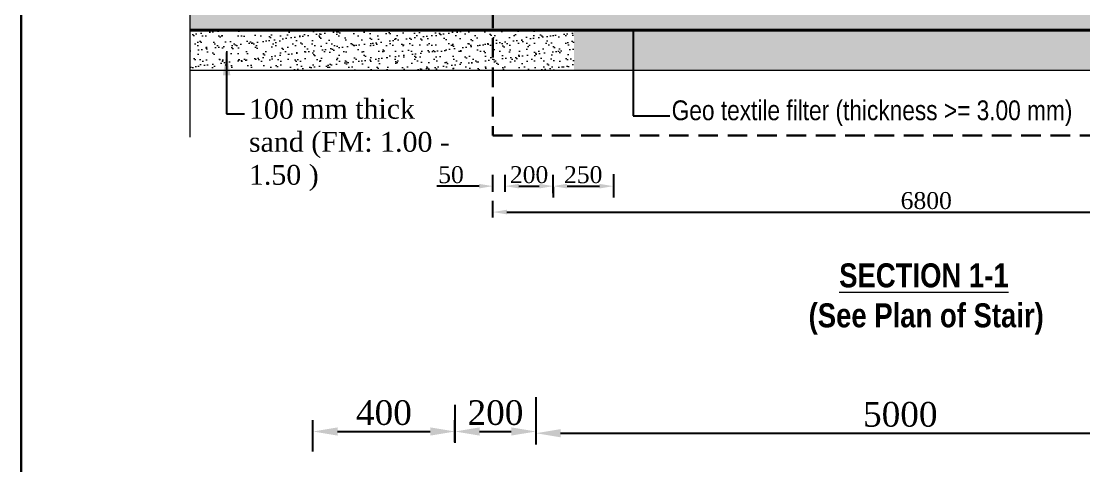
# Model space of a CAD drawing. Header units: metres. Extents: x -1354 to 3686, y -9962 to -7697.
# Drawn here: x 1283.34 to 1317.83, y -8946.85 to -8932.42 of the extents above; entities that cross this region are included whole.
import ezdxf

# ---------------------------------------------------------------- set-up
doc = ezdxf.new("R2010")
doc.units = ezdxf.units.M
doc.linetypes.add('DASHEDX2', pattern=[38.1, 25.4, -12.7])
doc.layers.add('Blocks', color=11, linetype='Continuous', lineweight=9)
doc.layers.add('Layer1', color=7, linetype='Continuous', lineweight=13)
doc.styles.get("Standard").update_dxf_attribs({"font": 'times.ttf'})
doc.styles.add('TIMES', font='ARIALN.TTF')
doc.dimstyles.get("Standard").update_dxf_attribs({"dimtxt": 0.5, "dimasz": 0.4075, "dimexe": 0.364, "dimexo": 0.219, "dimgap": 0.09, "dimtad": 0, "dimdec": 0, "dimlfac": 1000, "dimzin": 0, "dimdsep": 46, "dimtxsty": 'Standard', "dimcen": 0.09, "dimadec": 0, "dimazin": 0, "dimtfac": 1, "dimtdec": 0, "dimtofl": 0, "dimtmove": 0, "dimatfit": 3, "dimfxl": 1, "dimtolj": 1, "dimtzin": 0, "dimarcsym": 0})
pattern_1 = [(50, (-1602.6799, -8906.843), (1.2752927, -0.1115736), [0.13335, -1.46685]), (355, (-1602.6799, -8906.843), (-0.2466998, 1.3373965), [0.10668, -1.17348]), (100.451, (-1602.5737, -8906.8523), (1.0285975, 1.2258168), [0.11333, -1.24663]), (46.1842, (-1602.68, -8906.4874), (1.8975533, -0.2942963), [0.200025, -2.200275]), (96.6356, (-1602.5218, -8906.512), (1.6618296, 1.7319789), [0.169995, -1.869945]), (351.184, (-1602.68, -8906.4874), (1.6618322, 1.7319758), [0.16002, -1.76022]), (21, (-1602.5021, -8906.5763), (1.06130416, -0.71585863), [0.13335, -1.46685]), (326, (-1602.5021, -8906.5763), (0.4326142, 1.28931576), [0.10668, -1.17348]), (71.4514, (-1602.4137, -8906.636), (1.49391544, 0.57346), [0.11333, -1.24663]), (37.5, (-1602.67993, -8906.84303), (0.02162022, 0.59188527), [0, -1.159256, 0, -1.19126, 0, -1.177925]), (7.5, (-1602.6799, -8906.843), (0.46773764, 0.70126402), [0, -0.679196, 0, -1.132586, 0, -0.448945]), (327.5, (-1603.0764, -8906.84303), (0.94913417, -0.04010121), [0, -0.4445, 0, -1.38684, 0, -1.84023]), (317.5, (-1603.2542, -8906.843), (1.03690427, 0.17798544), [0, -0.57785, 0, -0.921004, 0, -1.30683])]
pattern_2 = [(37.5, (-1602.67993, -8906.84303), (-0.01280025, 0.39153059), [0, -0.308864, 0, -0.34544, 0, -0.3302]), (7.5, (-1602.67993, -8906.84303), (0.35961863, 0.57346008), [0, -0.166624, 0, -0.278384, 0, -0.10668]), (327.5, (-1602.92986, -8906.84303), (0.632793896, 0.001149748), [0, -0.1016, 0, -0.36576, 0, -0.47752]), (317.5, (-1602.92986, -8906.84303), (0.61084516, 0.17834346), [0, -0.0508, 0, -0.239776, 0, -0.27432])]

# ---------------------------------------------------------------- blocks, each defined once
blk = doc.blocks.new('*D398')
at = {"layer": 'Defpoints', "color": 0, "lineweight": -3}
for p in [(1297.418, -8944.649), (1300.046, -8944.399), (1300.046, -8945.736)]:
    blk.add_point(p, dxfattribs=at)
at = {"layer": 'Layer1', "color": 0, "lineweight": -2}
for p, q in [((1300.046, -8944.618), (1300.046, -8946.1)), ((1297.418, -8944.868), (1297.418, -8946.1))]:
    blk.add_line(p, q, dxfattribs=at)
at = {"layer": 'Layer1', "color": 7, "lineweight": -2}
blk.add_line((1298.218, -8945.736), (1299.246, -8945.736), dxfattribs=at)
at = {"layer": 'Layer1', "color": 7, "lineweight": -3}
for points in [[(1298.218, -8945.603), (1298.218, -8945.869), (1297.418, -8945.736)], [(1299.246, -8945.603), (1299.246, -8945.869), (1300.046, -8945.736)]]:
    blk.add_solid(points, dxfattribs=at)
at = {"layer": 'Layer1', "color": 0, "lineweight": 30, "insert": (1298.732, -8945.129), "char_height": 0.8, "attachment_point": 5}
blk.add_mtext('\\A1;200', dxfattribs=at)
blk = doc.blocks.new('*D157')
at = {"layer": 'Defpoints', "color": 0, "lineweight": -3}
for p in [(1297.418, -8945.736), (1297.418, -8946.302), (1292.808, -8946.607)]:
    blk.add_point(p, dxfattribs=at)
at = {"layer": 'Layer1', "color": 0, "lineweight": -2}
for p, q in [((1292.808, -8946.388), (1292.808, -8945.372)), ((1297.418, -8946.083), (1297.418, -8945.372))]:
    blk.add_line(p, q, dxfattribs=at)
at = {"layer": 'Layer1', "color": 7, "lineweight": -2}
blk.add_line((1293.608, -8945.736), (1296.618, -8945.736), dxfattribs=at)
at = {"layer": 'Layer1', "color": 7, "lineweight": -3}
for points in [[(1293.608, -8945.603), (1293.608, -8945.869), (1292.808, -8945.736)], [(1296.618, -8945.603), (1296.618, -8945.869), (1297.418, -8945.736)]]:
    blk.add_solid(points, dxfattribs=at)
at = {"layer": 'Layer1', "color": 0, "lineweight": 30, "insert": (1295.113, -8945.129), "char_height": 0.8, "attachment_point": 5}
blk.add_mtext('\\A1;400', dxfattribs=at)
blk = doc.blocks.new('*D165')
at = {"layer": 'Defpoints', "color": 0, "lineweight": -3}
for p in [(1299.042, -8937.771), (1298.652, -8938.177), (1299.042, -8938.171)]:
    blk.add_point(p, dxfattribs=at)
at = {"layer": 'Layer1', "color": 0, "lineweight": -2}
for p, q in [((1298.652, -8937.958), (1298.652, -8937.407)), ((1299.042, -8937.952), (1299.042, -8937.407))]:
    blk.add_line(p, q, dxfattribs=at)
at = {"layer": 'Layer1', "color": 7, "lineweight": -2}
for p, q in [((1298.202, -8937.771), (1296.827, -8937.771)), ((1299.492, -8937.771), (1299.942, -8937.771))]:
    blk.add_line(p, q, dxfattribs=at)
at = {"layer": 'Layer1', "color": 7, "lineweight": -3}
for points in [[(1298.202, -8937.696), (1298.202, -8937.846), (1298.652, -8937.771)], [(1299.492, -8937.696), (1299.492, -8937.846), (1299.042, -8937.771)]]:
    blk.add_solid(points, dxfattribs=at)
at = {"layer": 'Layer1', "color": 0, "lineweight": 13, "insert": (1297.29, -8937.402), "char_height": 0.55, "attachment_point": 5}
blk.add_mtext('\\A1;50', dxfattribs=at)
blk = doc.blocks.new('*D166')
at = {"layer": 'Defpoints', "color": 0, "lineweight": -3}
for p in [(1300.605, -8937.771), (1299.042, -8938.171), (1300.605, -8938.216)]:
    blk.add_point(p, dxfattribs=at)
at = {"layer": 'Layer1', "color": 0, "lineweight": -2}
for p, q in [((1299.042, -8937.952), (1299.042, -8937.407)), ((1300.605, -8937.997), (1300.605, -8937.407))]:
    blk.add_line(p, q, dxfattribs=at)
at = {"layer": 'Layer1', "color": 7, "lineweight": -2}
blk.add_line((1299.492, -8937.771), (1300.155, -8937.771), dxfattribs=at)
at = {"layer": 'Layer1', "color": 7, "lineweight": -3}
for points in [[(1299.492, -8937.696), (1299.492, -8937.846), (1299.042, -8937.771)], [(1300.155, -8937.696), (1300.155, -8937.846), (1300.605, -8937.771)]]:
    blk.add_solid(points, dxfattribs=at)
at = {"layer": 'Layer1', "color": 0, "lineweight": 13, "insert": (1299.824, -8937.402), "char_height": 0.55, "attachment_point": 5}
blk.add_mtext('\\A1;200', dxfattribs=at)
blk = doc.blocks.new('*D167')
at = {"layer": 'Defpoints', "color": 0, "lineweight": -3}
for p in [(1302.558, -8937.164), (1300.605, -8937.585), (1302.558, -8937.771)]:
    blk.add_point(p, dxfattribs=at)
at = {"layer": 'Layer1', "color": 0, "lineweight": -2}
for p, q in [((1302.558, -8937.383), (1302.558, -8938.135)), ((1300.605, -8937.804), (1300.605, -8938.135))]:
    blk.add_line(p, q, dxfattribs=at)
at = {"layer": 'Layer1', "color": 7, "lineweight": -2}
blk.add_line((1301.055, -8937.771), (1302.108, -8937.771), dxfattribs=at)
at = {"layer": 'Layer1', "color": 7, "lineweight": -3}
for points in [[(1301.055, -8937.696), (1301.055, -8937.846), (1300.605, -8937.771)], [(1302.108, -8937.696), (1302.108, -8937.846), (1302.558, -8937.771)]]:
    blk.add_solid(points, dxfattribs=at)
at = {"layer": 'Layer1', "color": 0, "lineweight": 13, "insert": (1301.581, -8937.402), "char_height": 0.55, "attachment_point": 5}
blk.add_mtext('\\A1;250', dxfattribs=at)
blk = doc.blocks.new('*D272')
at = {"layer": 'Defpoints', "color": 0, "lineweight": -3}
for p in [(1297.418, -8944.649), (1300.046, -8944.399), (1300.046, -8945.736)]:
    blk.add_point(p, dxfattribs=at)
at = {"layer": 'Layer1', "color": 0, "lineweight": -2}
for p, q in [((1300.046, -8944.618), (1300.046, -8946.1)), ((1297.418, -8944.868), (1297.418, -8946.1))]:
    blk.add_line(p, q, dxfattribs=at)
at = {"layer": 'Layer1', "color": 7, "lineweight": -2}
blk.add_line((1298.218, -8945.736), (1299.246, -8945.736), dxfattribs=at)
at = {"layer": 'Layer1', "color": 7, "lineweight": -3}
for points in [[(1298.218, -8945.603), (1298.218, -8945.869), (1297.418, -8945.736)], [(1299.246, -8945.603), (1299.246, -8945.869), (1300.046, -8945.736)]]:
    blk.add_solid(points, dxfattribs=at)
at = {"layer": 'Layer1', "color": 0, "lineweight": 30, "insert": (1298.732, -8945.129), "char_height": 0.8, "attachment_point": 5}
blk.add_mtext('\\A1;200', dxfattribs=at)
blk = doc.blocks.new('*D273')
at = {"layer": 'Defpoints', "color": 0, "lineweight": -3}
for p in [(1300.046, -8944.596), (1323.698, -8944.924), (1323.698, -8945.792)]:
    blk.add_point(p, dxfattribs=at)
at = {"layer": 'Layer1', "color": 0, "lineweight": -2}
for p, q in [((1300.046, -8944.815), (1300.046, -8946.156)), ((1323.698, -8945.143), (1323.698, -8946.156))]:
    blk.add_line(p, q, dxfattribs=at)
at = {"layer": 'Layer1', "color": 7, "lineweight": -2}
blk.add_line((1300.846, -8945.792), (1322.898, -8945.792), dxfattribs=at)
at = {"layer": 'Layer1', "color": 7, "lineweight": -3}
for points in [[(1300.846, -8945.659), (1300.846, -8945.926), (1300.046, -8945.792)], [(1322.898, -8945.659), (1322.898, -8945.926), (1323.698, -8945.792)]]:
    blk.add_solid(points, dxfattribs=at)
at = {"layer": 'Layer1', "color": 0, "lineweight": 30, "insert": (1311.872, -8945.185), "char_height": 0.8, "attachment_point": 5}
blk.add_mtext('\\A1;5000', dxfattribs=at)
blk = doc.blocks.new('*D283')
at = {"layer": 'Defpoints', "color": 0, "lineweight": -3}
for p in [(1297.418, -8945.736), (1297.418, -8946.302), (1292.808, -8946.607)]:
    blk.add_point(p, dxfattribs=at)
at = {"layer": 'Layer1', "color": 0, "lineweight": -2}
for p, q in [((1292.808, -8946.388), (1292.808, -8945.372)), ((1297.418, -8946.083), (1297.418, -8945.372))]:
    blk.add_line(p, q, dxfattribs=at)
at = {"layer": 'Layer1', "color": 7, "lineweight": -2}
blk.add_line((1293.608, -8945.736), (1296.618, -8945.736), dxfattribs=at)
at = {"layer": 'Layer1', "color": 7, "lineweight": -3}
for points in [[(1293.608, -8945.603), (1293.608, -8945.869), (1292.808, -8945.736)], [(1296.618, -8945.603), (1296.618, -8945.869), (1297.418, -8945.736)]]:
    blk.add_solid(points, dxfattribs=at)
at = {"layer": 'Layer1', "color": 0, "lineweight": 30, "insert": (1295.113, -8945.129), "char_height": 0.8, "attachment_point": 5}
blk.add_mtext('\\A1;400', dxfattribs=at)
blk = doc.blocks.new('*D291')
at = {"layer": 'Defpoints', "color": 0, "lineweight": -3}
for p in [(1299.042, -8937.771), (1298.652, -8938.177), (1299.042, -8938.171)]:
    blk.add_point(p, dxfattribs=at)
at = {"layer": 'Layer1', "color": 0, "lineweight": -2}
for p, q in [((1298.652, -8937.958), (1298.652, -8937.407)), ((1299.042, -8937.952), (1299.042, -8937.407))]:
    blk.add_line(p, q, dxfattribs=at)
at = {"layer": 'Layer1', "color": 7, "lineweight": -2}
for p, q in [((1298.202, -8937.771), (1296.827, -8937.771)), ((1299.492, -8937.771), (1299.942, -8937.771))]:
    blk.add_line(p, q, dxfattribs=at)
at = {"layer": 'Layer1', "color": 7, "lineweight": -3}
for points in [[(1298.202, -8937.696), (1298.202, -8937.846), (1298.652, -8937.771)], [(1299.492, -8937.696), (1299.492, -8937.846), (1299.042, -8937.771)]]:
    blk.add_solid(points, dxfattribs=at)
at = {"layer": 'Layer1', "color": 0, "lineweight": 13, "insert": (1297.29, -8937.402), "char_height": 0.55, "attachment_point": 5}
blk.add_mtext('\\A1;50', dxfattribs=at)
blk = doc.blocks.new('*D292')
at = {"layer": 'Defpoints', "color": 0, "lineweight": -3}
for p in [(1300.605, -8937.771), (1299.042, -8938.171), (1300.605, -8938.216)]:
    blk.add_point(p, dxfattribs=at)
at = {"layer": 'Layer1', "color": 0, "lineweight": -2}
for p, q in [((1299.042, -8937.952), (1299.042, -8937.407)), ((1300.605, -8937.997), (1300.605, -8937.407))]:
    blk.add_line(p, q, dxfattribs=at)
at = {"layer": 'Layer1', "color": 7, "lineweight": -2}
blk.add_line((1299.492, -8937.771), (1300.155, -8937.771), dxfattribs=at)
at = {"layer": 'Layer1', "color": 7, "lineweight": -3}
for points in [[(1299.492, -8937.696), (1299.492, -8937.846), (1299.042, -8937.771)], [(1300.155, -8937.696), (1300.155, -8937.846), (1300.605, -8937.771)]]:
    blk.add_solid(points, dxfattribs=at)
at = {"layer": 'Layer1', "color": 0, "lineweight": 13, "insert": (1299.824, -8937.402), "char_height": 0.55, "attachment_point": 5}
blk.add_mtext('\\A1;200', dxfattribs=at)
blk = doc.blocks.new('*D293')
at = {"layer": 'Defpoints', "color": 0, "lineweight": -3}
for p in [(1302.558, -8937.164), (1300.605, -8937.585), (1302.558, -8937.771)]:
    blk.add_point(p, dxfattribs=at)
at = {"layer": 'Layer1', "color": 0, "lineweight": -2}
for p, q in [((1302.558, -8937.383), (1302.558, -8938.135)), ((1300.605, -8937.804), (1300.605, -8938.135))]:
    blk.add_line(p, q, dxfattribs=at)
at = {"layer": 'Layer1', "color": 7, "lineweight": -2}
blk.add_line((1301.055, -8937.771), (1302.108, -8937.771), dxfattribs=at)
at = {"layer": 'Layer1', "color": 7, "lineweight": -3}
for points in [[(1301.055, -8937.696), (1301.055, -8937.846), (1300.605, -8937.771)], [(1302.108, -8937.696), (1302.108, -8937.846), (1302.558, -8937.771)]]:
    blk.add_solid(points, dxfattribs=at)
at = {"layer": 'Layer1', "color": 0, "lineweight": 13, "insert": (1301.581, -8937.402), "char_height": 0.55, "attachment_point": 5}
blk.add_mtext('\\A1;250', dxfattribs=at)
blk = doc.blocks.new('*D298')
at = {"layer": 'Defpoints', "color": 0, "lineweight": -3}
for p in [(1326.777, -8938.613), (1298.652, -8939.012), (1326.777, -8939.057)]:
    blk.add_point(p, dxfattribs=at)
at = {"layer": 'Layer1', "color": 0, "lineweight": -2}
for p, q in [((1298.652, -8938.793), (1298.652, -8938.249)), ((1326.777, -8938.838), (1326.777, -8938.249))]:
    blk.add_line(p, q, dxfattribs=at)
at = {"layer": 'Layer1', "color": 7, "lineweight": -2}
blk.add_line((1299.102, -8938.613), (1326.327, -8938.613), dxfattribs=at)
at = {"layer": 'Layer1', "color": 7, "lineweight": -3}
for points in [[(1299.102, -8938.538), (1299.102, -8938.688), (1298.652, -8938.613)], [(1326.327, -8938.538), (1326.327, -8938.688), (1326.777, -8938.613)]]:
    blk.add_solid(points, dxfattribs=at)
at = {"layer": 'Layer1', "color": 0, "lineweight": 13, "insert": (1312.714, -8938.243), "char_height": 0.55, "attachment_point": 5}
blk.add_mtext('\\A1;6800', dxfattribs=at)

msp = doc.modelspace()

# ---------------------------------------------------------------- hatches: boundary and pattern name
at = {"layer": 'Blocks', "lineweight": 9, "ltscale": 0.05}
h = msp.add_hatch(dxfattribs=at)
h.set_pattern_fill('AR-CONC', color=0, scale=0.007, style=0)
h.set_pattern_definition(pattern_1)
h.paths.add_polyline_path([(1337.058721, -8931.402628), (1288.814625, -8931.402628), (1288.814625, -8932.707628), (1337.058721, -8932.707628)])
h = msp.add_hatch(dxfattribs=at)
h.set_pattern_fill('AR-CONC', color=0, scale=0.007, style=0)
h.set_pattern_definition(pattern_1)
h.paths.add_polyline_path([(1337.058721, -8931.402628), (1288.814625, -8931.402628), (1288.814625, -8932.707628), (1337.058721, -8932.707628)])
h = msp.add_hatch(dxfattribs=at)
h.set_pattern_fill('AR-SAND', color=0, scale=0.008, style=0)
h.set_pattern_definition(pattern_2)
h.paths.add_polyline_path([(1288.814625, -8932.707628), (1288.814625, -8934.012628), (1301.283197, -8934.012628), (1301.283197, -8932.707628)])
h = msp.add_hatch(dxfattribs=at)
h.set_pattern_fill('AR-SAND', color=0, scale=0.008, style=0)
h.set_pattern_definition(pattern_2)
h.paths.add_polyline_path([(1288.814625, -8932.707628), (1288.814625, -8934.012628), (1301.283197, -8934.012628), (1301.283197, -8932.707628)])
h = msp.add_hatch(dxfattribs=at)
h.set_pattern_fill('AR-SAND', color=0, scale=0.008, style=0)
h.set_pattern_definition(pattern_2)
h.paths.add_polyline_path([(1337.058721, -8932.707628), (1301.283197, -8932.707628), (1301.283197, -8934.012628), (1337.058721, -8934.012628)])
h = msp.add_hatch(dxfattribs=at)
h.set_pattern_fill('AR-SAND', color=0, scale=0.008, style=0)
h.set_pattern_definition(pattern_2)
h.paths.add_polyline_path([(1337.058721, -8932.707628), (1301.283197, -8932.707628), (1301.283197, -8934.012628), (1337.058721, -8934.012628)])

# ---------------------------------------------------------------- linework, layer by layer
at = {"layer": 'Blocks', "color": 0, "lineweight": 40, "ltscale": 0.05}
msp.add_line((1337.058721, -8932.707628), (1288.814625, -8932.707628), dxfattribs=at)
msp.add_line((1337.058721, -8932.707628), (1288.814625, -8932.707628), dxfattribs=at)
at = {"layer": 'Blocks', "color": 0, "lineweight": 13, "ltscale": 0.05}
msp.add_line((1337.058721, -8934.012628), (1288.814625, -8934.012628), dxfattribs=at)
msp.add_line((1337.058721, -8934.012628), (1288.814625, -8934.012628), dxfattribs=at)
msp.add_lwpolyline([(1288.814625, -8928.391627), (1288.814625, -8930.161799), (1289.50717, -8930.161799), (1288.113694, -8932.075667), (1288.814625, -8932.075667), (1288.814625, -8936.18146)], dxfattribs=at)
msp.add_lwpolyline([(1288.814625, -8928.391627), (1288.814625, -8930.161799), (1289.50717, -8930.161799), (1288.113694, -8932.075667), (1288.814625, -8932.075667), (1288.814625, -8936.18146)], dxfattribs=at)
at = {"layer": 'Layer1', "color": 7, "linetype": 'DASHEDX2', "lineweight": 30, "ltscale": 0.025}
for p, q in [((1298.651711, -8929.155058), (1298.651711, -8936.123236)), ((1298.651711, -8929.155058), (1298.651711, -8936.123236)), ((1298.651711, -8936.123236), (1326.776711, -8936.123236)), ((1298.651711, -8936.123236), (1326.776711, -8936.123236))]:
    msp.add_line(p, q, dxfattribs=at)
at = {"layer": 'Layer1', "color": 7, "lineweight": 30}
msp.add_lwpolyline([(1370.797996, -8991.143948), (1283.341058, -8991.143948), (1283.341058, -8913.782203), (1394.440138, -8913.782203), (1394.440138, -8974.667138), (1394.440138, -8988.621718), (1394.440138, -8991.143948)], close=True, dxfattribs=at)
msp.add_lwpolyline([(1370.797996, -8991.143948), (1283.341058, -8991.143948), (1283.341058, -8913.782203), (1394.440138, -8913.782203), (1394.440138, -8974.667138), (1394.440138, -8988.621718), (1394.440138, -8991.143948)], close=True, dxfattribs=at)

# ---------------------------------------------------------------- texts
at = {"layer": 'Layer1', "color": 7, "lineweight": 30, "char_height": 0.6422922, "attachment_point": 1, "style": 'TIMES'}
for s, insert, width in [('{\\fTimes New Roman|b0|i0|c0|p18;100 mm thick sand (FM: 1.00 - 1.50 )}', (1290.731229, -8934.941586), 7.3790872), ('{\\fTimes New Roman|b0|i0|c0|p18;100 mm thick sand (FM: 1.00 - 1.50 )}', (1290.731229, -8934.941586), 7.3790872), ('Geo textile filter (thickness >= 3.00 mm)', (1304.451562, -8934.988226), 19.45257056), ('Geo textile filter (thickness >= 3.00 mm)', (1304.451562, -8934.988226), 19.45257056)]:
    msp.add_mtext(s, dxfattribs=dict(at, insert=insert, width=width))
at = {"layer": 'Layer1', "color": 7, "lineweight": 13, "insert": (1304.928996, -8940.278204), "char_height": 0.778536, "width": 17.37826797, "attachment_point": 1, "style": 'TIMES'}
msp.add_mtext('{\\fArial Narrow|b1|i0|c0|p34;                    \\LSECTION 1-1\\P\\l                (See Plan of Stair)}', dxfattribs=at)
msp.add_mtext('{\\fArial Narrow|b1|i0|c0|p34;                    \\LSECTION 1-1\\P\\l                (See Plan of Stair)}', dxfattribs=at)

# ---------------------------------------------------------------- dimensions: what is measured, and where the dimension line sits
at = {"layer": 'Layer1', "color": 7, "lineweight": 13}
for base, p1, p2, text, picture, middle in [((1299.042336, -8937.771446), (1298.651711, -8938.17738), (1299.042336, -8938.170536), '50', '*D165', (1297.289559, -8937.771446)), ((1299.042336, -8937.771446), (1298.651711, -8938.17738), (1299.042336, -8938.170536), '50', '*D291', (1297.289559, -8937.771446)), ((1300.604836, -8937.771446), (1299.042336, -8938.170536), (1300.604836, -8938.215863), '200', '*D166', (1299.823586, -8937.771446)), ((1300.604836, -8937.771446), (1299.042336, -8938.170536), (1300.604836, -8938.215863), '200', '*D292', (1299.823586, -8937.771446)), ((1302.557961, -8937.771446), (1300.604836, -8937.585073), (1302.557961, -8937.163548), '250', '*D167', (1301.581399, -8937.771446)), ((1302.557961, -8937.771446), (1300.604836, -8937.585073), (1302.557961, -8937.163548), '250', '*D293', (1301.581399, -8937.771446)), ((1326.776711, -8938.612725), (1298.651711, -8939.011815), (1326.776711, -8939.057142), '6800', '*D298', (1312.714211, -8938.612725))]:
    dim = msp.add_linear_dim(base=base, p1=p1, p2=p2, text=text, dimstyle='Standard', override={"dimtxt": 0.55, "dimasz": 0.45, "dimtad": 1, "dimdec": 2, "dimrnd": 0.002, "dimpost": 'm', "dimcen": 0.05, "dimclrd": 7, "dimadec": 1, "dimtdec": 2, "dimfrac": 2}, dxfattribs=at)
    dim.commit()
    dim.dimension.update_dxf_attribs({"geometry": picture, "text_midpoint": middle, "dimtype": 160})
at = {"layer": 'Layer1', "color": 7, "lineweight": 30}
for base, p1, p2, text, picture, middle in [((1297.417697, -8945.736062), (1292.80751, -8946.606933), (1297.417697, -8946.302373), '400', '*D157', (1295.112604, -8945.129141)), ((1297.417697, -8945.736062), (1292.80751, -8946.606933), (1297.417697, -8946.302373), '400', '*D283', (1295.112604, -8945.129141)), ((1300.045697, -8945.736062), (1297.417697, -8944.649237), (1300.045697, -8944.398744), '200', '*D398', (1298.731697, -8945.129141)), ((1300.045697, -8945.736062), (1297.417697, -8944.649237), (1300.045697, -8944.398744), '200', '*D272', (1298.731697, -8945.129141)), ((1323.697697, -8945.792312), (1300.045697, -8944.595844), (1323.697697, -8944.924487), '5000', '*D273', (1311.871697, -8945.185391))]:
    dim = msp.add_linear_dim(base=base, p1=p1, p2=p2, text=text, dimstyle='Standard', override={"dimtxt": 0.8, "dimasz": 0.8, "dimgap": 0.2, "dimtad": 1, "dimdec": 2, "dimrnd": 0.002, "dimpost": 'm', "dimcen": 0.05, "dimclrd": 7, "dimadec": 1, "dimtdec": 2, "dimfrac": 2}, dxfattribs=at)
    dim.commit()
    dim.dimension.update_dxf_attribs({"geometry": picture, "text_midpoint": middle})

# ---------------------------------------------------------------- leaders
at = {"layer": 'Layer1', "color": 7, "lineweight": 20}
for points in [[(1303.203074, -8932.707628), (1303.203074, -8935.484811), (1304.387023, -8935.484811)], [(1303.203074, -8932.707628), (1303.203074, -8935.484811), (1304.387023, -8935.484811)], [(1290.006463, -8933.427985), (1290.006463, -8935.426112), (1290.585088, -8935.426112)], [(1290.006463, -8933.427985), (1290.006463, -8935.426112), (1290.585088, -8935.426112)]]:
    msp.add_leader(points, dimstyle='Standard', override={"dimtxt": 0.75, "dimasz": 0.75, "dimdec": 2, "dimrnd": 0.002, "dimpost": 'm', "dimcen": 0.05, "dimclrd": 7, "dimadec": 1, "dimtdec": 2, "dimfrac": 2}, dxfattribs=at)

doc.saveas('drawing.dxf')
